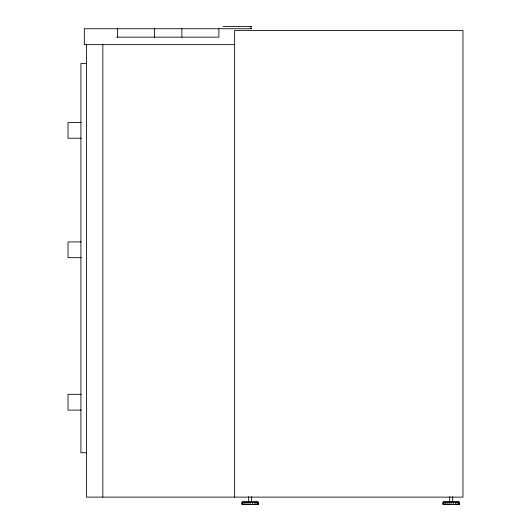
<?xml version="1.0" encoding="UTF-8"?>
<svg xmlns="http://www.w3.org/2000/svg" width="531" height="531" viewBox="0 0 531 531"><rect width="100%" height="100%" fill="white"/><g stroke="black" fill="none" stroke-linecap="round" stroke-linejoin="round"><path stroke-width="0.8" d="M223.199 26.55L251.674 26.55M251.674 28.74L84.329 28.74L84.329 44.65L234.636 44.65M116.793 37.163L218.905 37.163L218.905 28.74M86.712 63.508L80.911 63.508L80.911 452.724L86.712 452.724M81.197 122.469L68.034 122.469L68.034 138.226L81.197 138.226M81.19 241.917L68.028 241.917L68.028 257.681L81.19 257.681M81.19 394.334L68.028 394.334L68.028 410.098L81.19 410.098M242.388 501.709L257.933 501.709M443.431 501.709L458.976 501.709M459.209 502.253L459.209 504.45M458.386 502.253L458.386 504.45M457.065 502.253L457.065 504.45M455.352 502.253L455.352 504.45M453.348 502.253L453.348 504.45M452.677 496.638L452.677 501.709M451.204 502.253L451.204 504.45M449.737 496.638L449.737 501.709M449.06 502.253L449.06 504.45M447.062 502.253L447.062 504.45M445.343 502.253L445.343 504.45M444.029 502.253L444.029 504.45M443.199 502.253L443.199 504.45M258.166 502.253L258.166 504.45M257.336 502.253L257.336 504.45M256.022 502.253L256.022 504.45M254.303 502.253L254.303 504.45M252.305 502.253L252.305 504.45M251.628 496.638L251.628 501.709M251.004 26.55L251.004 28.74M250.161 502.253L250.161 504.45M248.687 496.638L248.687 501.709M248.017 502.253L248.017 504.45M246.012 502.253L246.012 504.45M244.3 502.253L244.3 504.45M242.979 502.253L242.979 504.45M242.156 502.253L242.156 504.45M234.636 497.122L234.636 30.446L462.972 30.446L462.972 497.122L86.546 497.122L86.546 44.65M181.887 28.74L181.887 37.163M154.548 28.74L154.548 37.163M117.55 28.74L117.55 37.163M102.841 44.65L102.841 497.122M258.444 502.253L241.87 502.253L241.87 504.45L258.444 504.45L258.444 502.253M459.494 502.253L442.92 502.253L442.92 504.45L459.494 504.45L459.494 502.253"/></g></svg>
